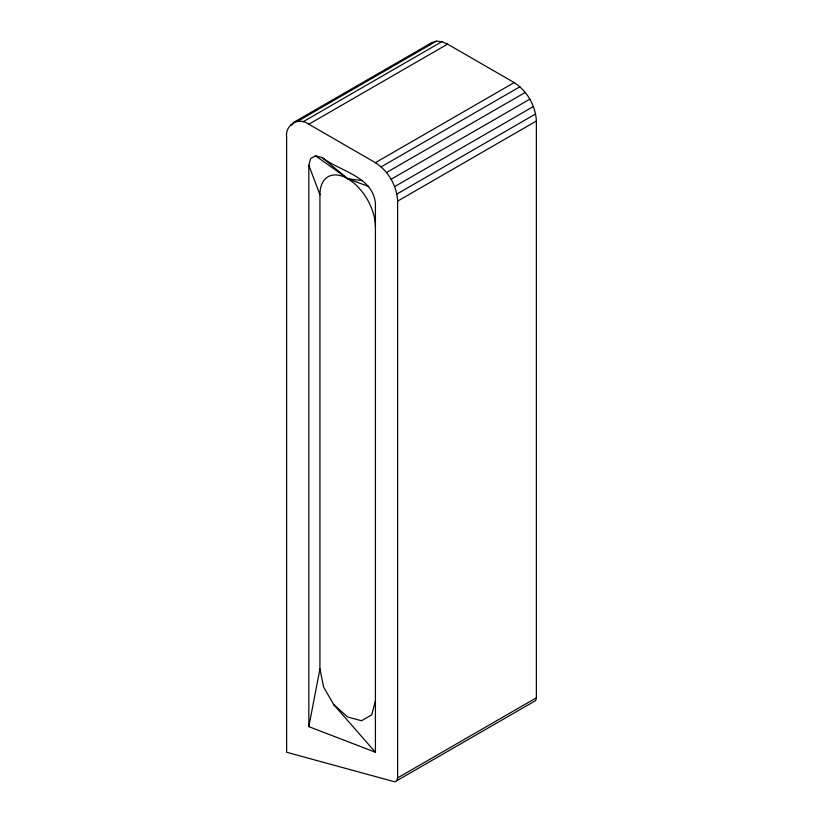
<?xml version="1.0" encoding="UTF-8"?>
<svg xmlns="http://www.w3.org/2000/svg" width="823" height="823" viewBox="0 0 823 823"><rect width="100%" height="100%" fill="white"/><g stroke="black" fill="none" stroke-linecap="round" stroke-linejoin="round"><path stroke-width="1.23" d="M308.831 726.637L319.931 668.955L319.931 194.722L308.831 165.248L310.61 158.582L315.487 155.773L322.143 157.553C340.012 171.39 373.158 176.461 375.422 203.693L375.422 752.263L308.831 726.637L308.831 165.248M375.422 701.001L371.708 714.878L361.554 720.742L347.676 717.018L333.799 704.714L323.645 687.123L319.931 668.955M396.881 780.677L397.622 777.9L397.622 201.131C396.892 185.803 388.333 170.989 375.422 162.676L308.831 124.232C298.934 116.599 284.953 124.664 286.63 137.05L286.63 752.273L394.855 781.85L535.629 700.568L536.37 697.801L536.37 121.022C535.639 105.694 527.09 90.88 514.169 82.578L447.578 44.123L441.828 41.685L436.478 41.15L431.88 42.57L293.132 122.678M429.236 45.028L431.88 42.57M290.714 125.302L292.926 124.026M297.731 121.259L436.478 41.15M303.08 121.783L441.828 41.685M308.831 124.232L447.578 44.123M375.422 162.676L514.169 82.578M381.172 166.874L519.92 86.765M386.522 172.521L525.269 92.413M391.12 179.249L529.868 99.151M394.649 186.595L533.397 106.496M396.871 194.063L535.619 113.955M397.622 201.131L536.37 121.022M397.622 777.9L536.37 697.801M362.11 180.628L347.676 178.704L315.487 155.773M368.766 186.533L347.676 178.704L322.143 157.553M333.799 704.714L375.422 752.263M319.931 194.722A39.247 22.653 60 0 1 347.676 178.704A39.247 22.653 60 0 1 375.422 226.767"/></g></svg>
